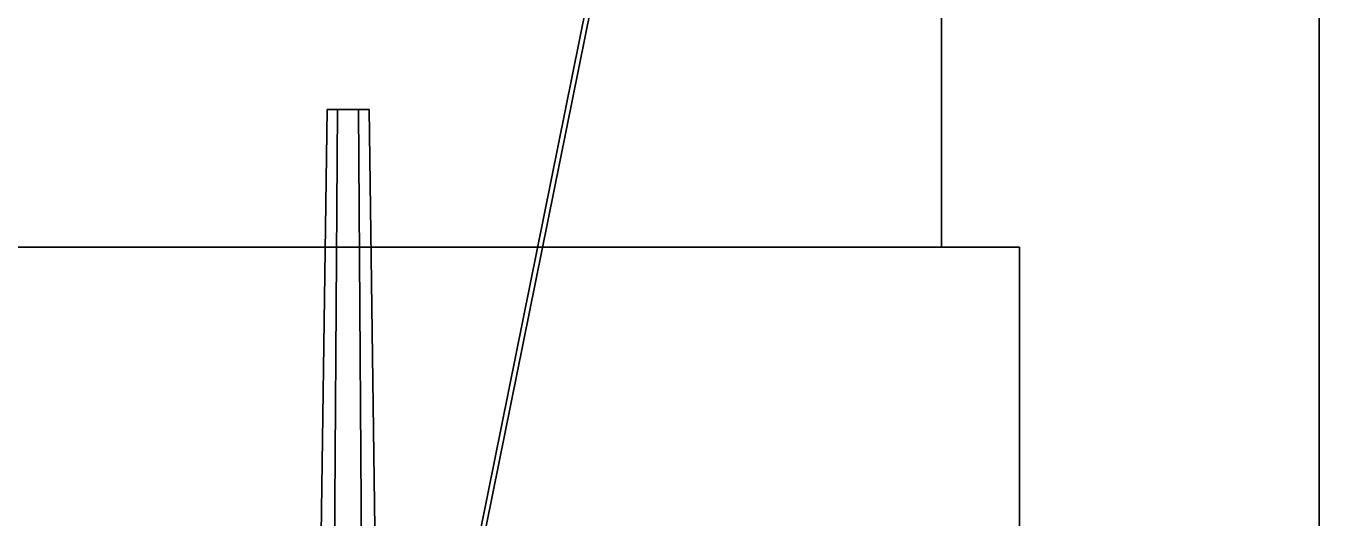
# Model space of a CAD drawing. Header units: millimetres. Extents: x -3.2 to 3.2, y -23.5 to 23.5.
# Drawn here: x -1.075 to 3.24, y -10.264 to -8.621 of the extents above; entities that cross this region are included whole.
import ezdxf

# ---------------------------------------------------------------- set-up
doc = ezdxf.new("R2010")
doc.units = ezdxf.units.MM
doc.layers.add('gun', color=1, linetype='Continuous')

msp = doc.modelspace()

# ---------------------------------------------------------------- linework, layer by layer
for points in [[(-3.24, -23.47, 1.46), (3.24, -23.47, 1.46), (3.24, 21.45, 1.46), (-3.24, 21.45, 1.46)], [(3.24, 21.45, 1.46), (3.24, -23.47, 1.46), (3.24, -23.47, 2.38), (3.24, 21.45, 2.38)], [(3.24, 12.85, -1.31), (3.24, -16.49, -1.31), (-3.24, -16.49, -1.31), (-3.24, 12.85, -1.31)], [(3.24, 12.85, 1.46), (3.24, -16.49, 1.46), (3.24, -16.49, -1.31), (3.24, 12.85, -1.31)], [(-1.98, 7.74, 2.94), (-1.98, -9.36, 2.94), (1.98, -9.36, 2.94), (1.98, 7.74, 2.94)], [(1.98, -9.36, 2.94), (1.98, -9.36, 1.46), (1.98, 7.74, 1.46), (1.98, 7.74, 2.94)], [(3.17, 3.12, 3.4), (3.15, 3.12, 3.41), (-0.005, -12.52, 5.8287), (0.01, -12.52, 5.82)], [(3.15, 3.12, 3.41), (3.15, 3.12, 3.39), (-0.005, -12.52, 5.8113), (-0.005, -12.52, 5.8287)], [(3.15, 3.12, 3.39), (3.17, 3.12, 3.4), (0.01, -12.52, 5.82), (-0.005, -12.52, 5.8113)], [(-2.24, -9.36, 2.56), (-2.24, -18.73, 2.56), (2.24, -18.73, 2.56), (2.24, -9.36, 2.56)], [(-2.24, -9.36, 1.46), (-2.24, -9.36, 2.56), (2.24, -9.36, 2.56), (2.24, -9.36, 1.46)], [(-1.98, -9.36, 2.94), (-1.98, -9.36, 2.56), (1.98, -9.36, 2.56), (1.98, -9.36, 2.94)], [(2.24, -9.36, 2.56), (2.24, -18.73, 2.56), (2.24, -18.73, 1.46), (2.24, -9.36, 1.46)]]:
    msp.add_3dface(points)
at = {"layer": 'gun'}
for points in [[(-0.035, -8.9, 3.9306), (-0.07, -8.9, 3.87), (-0.095, -10.71, 3.87), (-0.0475, -10.71, 3.9523)], [(-0.07, -8.9, 3.87), (-0.035, -8.9, 3.8094), (-0.0475, -10.71, 3.7877), (-0.095, -10.71, 3.87)], [(0.07, -8.9, 3.87), (-0.07, -8.9, 3.87), (-0.035, -8.9, 3.9306), (0.035, -8.9, 3.9306)], [(0.035, -8.9, 3.8094), (-0.035, -8.9, 3.8094), (-0.07, -8.9, 3.87), (0.07, -8.9, 3.87)], [(-0.035, -8.9, 3.8094), (0.035, -8.9, 3.8094), (0.0475, -10.71, 3.7877), (-0.0475, -10.71, 3.7877)], [(0.035, -8.9, 3.9306), (-0.035, -8.9, 3.9306), (-0.0475, -10.71, 3.9523), (0.0475, -10.71, 3.9523)], [(0.07, -8.9, 3.87), (0.035, -8.9, 3.9306), (0.0475, -10.71, 3.9523), (0.095, -10.71, 3.87)], [(0.035, -8.9, 3.8094), (0.07, -8.9, 3.87), (0.095, -10.71, 3.87), (0.0475, -10.71, 3.7877)]]:
    msp.add_3dface(points, dxfattribs=at)

doc.saveas('drawing.dxf')
